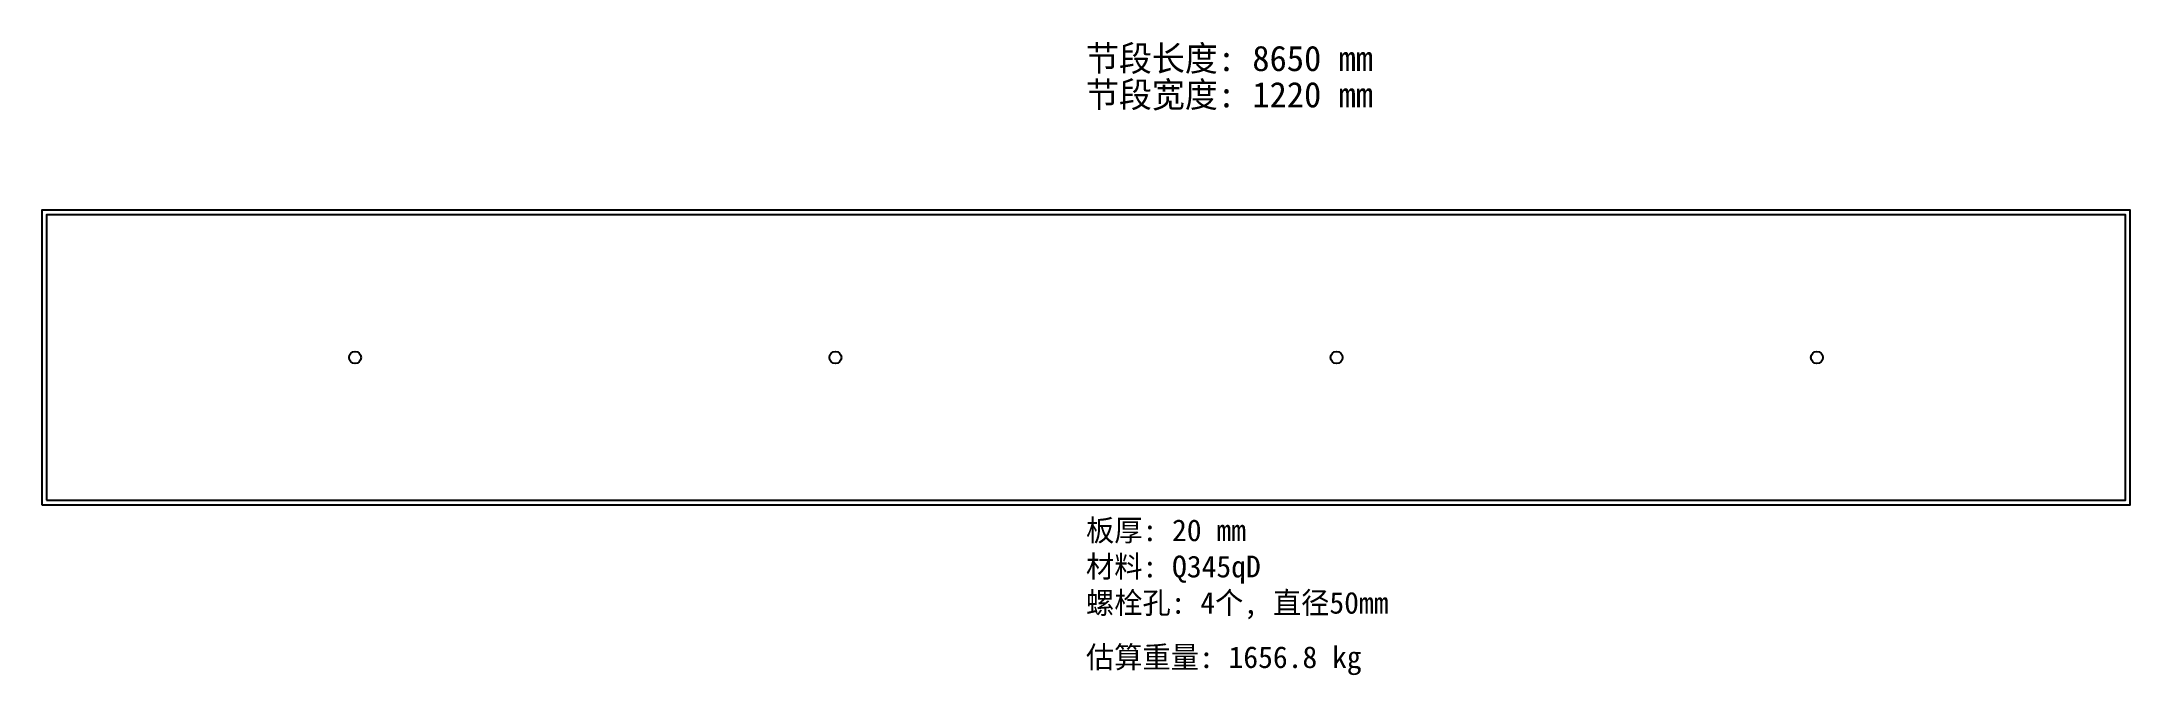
# Model space of a CAD drawing. Header units: millimetres. Extents: x 0 to 8650, y -705 to 1916.
import ezdxf

# ---------------------------------------------------------------- set-up
doc = ezdxf.new("R2010")
doc.units = ezdxf.units.MM
doc.layers.add('轮廓线', color=7, linetype='Continuous')

msp = doc.modelspace()

# ---------------------------------------------------------------- linework, layer by layer
at = {"layer": '轮廓线'}
for points in [[(0, 0), (8650, 0), (8650, 1220), (0, 1220), (0, 0)], [(20, 20), (8630, 20), (8630, 1200), (20, 1200), (20, 20)]]:
    msp.add_lwpolyline(points, close=True, dxfattribs=at)
for centre in [(1297.5, 610), (3287, 610), (5363, 610), (7352.5, 610)]:
    msp.add_circle(centre, 25, dxfattribs=at)

# ---------------------------------------------------------------- texts
for s, height, p in [('节段长度: 8650 mm', 105, (4325, 1795)), ('节段宽度: 1220 mm', 105, (4325, 1645)), ('板厚: 20 mm', 90, (4325, -150)), ('材料: Q345qD', 90, (4325, -300)), ('螺栓孔: 4个, 直径50mm', 90, (4325, -450)), ('估算重量: 1656.8 kg', 90, (4325, -675))]:
    msp.add_text(s, height=height).set_placement(p)

doc.saveas('drawing.dxf')
